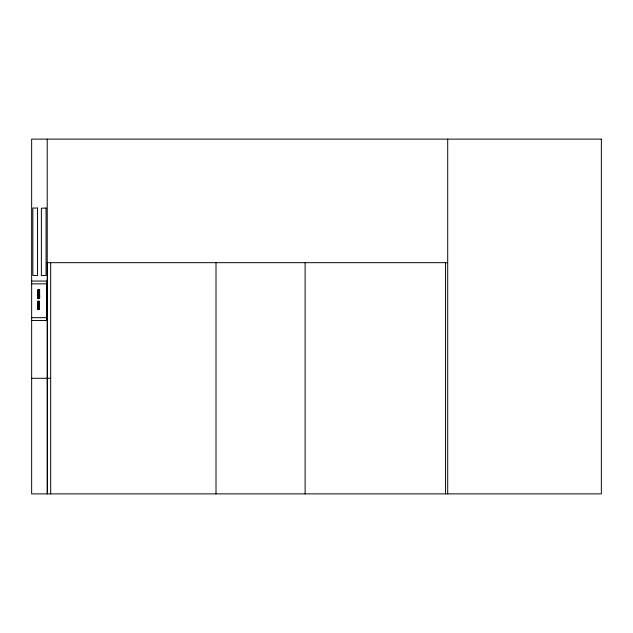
<?xml version="1.0" encoding="UTF-8"?>
<svg xmlns="http://www.w3.org/2000/svg" width="633" height="633" viewBox="0 0 633 633"><rect width="100%" height="100%" fill="white"/><g stroke="black" fill="none" stroke-linecap="round" stroke-linejoin="round"><path stroke-width="0.95" d="M39.222 306.412L39.428 309.513L38.645 309.592L38.668 303.808M38.827 295.089L38.819 298.222L38.898 297.241M39.254 301.355L39.46 304.457L39.468 301.355L38.724 301.355L38.803 306.783M38.534 302.495L38.558 301.878L38.558 305.059M37.885 307.701L37.845 309.513L38.573 309.513L38.447 301.355L38.668 303.373M38.676 307.678L38.668 309.482L38.835 305.581M39.206 306.412L38.858 309.513L38.842 309.007M37.798 296.26L37.885 298.222M38.122 302.313L38.162 301.87M38.289 291.014L38.32 290.571M38.225 307.559L38.257 309.513M38.391 296.26L38.423 298.222M38.692 291.061C38.613 288.585 38.534 299.9 38.692 297.13M38.811 295.089L38.748 297.708M39.151 296.26L39.175 297.708M38.059 301.355L37.996 309.513L37.948 301.355M38.004 298.222L38.217 290.056M38.486 308.516L38.431 309.513M38.755 308.572L38.74 309.007L38.842 301.355L39.104 309.007M39.032 308.532L38.993 309.513M38.676 308.398L38.558 305.557M38.906 303.096L38.993 301.355M38.344 297.66L38.471 289.859L38.605 298.222M38.993 294.021L38.969 290.571L38.605 297.708M38.035 309.513C37.782 283.766 38.297 326.937 38.289 301.158L38.423 309.007L38.344 308.382M39.452 297.273L39.491 298.222L37.553 298.222L37.663 290.587L37.719 293.158M39.404 291.022L39.491 290.056L39.365 298.222M39.017 294.519L38.858 290.056L38.898 291.022M39.096 305.09L39.206 301.355M37.901 297.708L37.806 295.571M47.23 262.679L447.705 262.679M31.65 281.044L46.644 281.044L46.644 320.48L31.65 320.48M31.729 283.853L46.573 283.853L46.573 317.671L31.729 317.671M37.814 295.033L37.853 291.924M37.553 297.708L37.648 297.288M38.32 297.708L38.289 297.249M39.491 297.708L39.214 289.859L38.985 298.222M37.845 301.87L37.885 302.432M38.993 301.87L39.151 307.298L39.096 305.581M31.65 378.281L50.68 378.281M37.996 297.708L37.877 289.859L37.687 298.222M38.969 309.007L38.874 304.299M38.13 308.872L38.162 309.513M37.592 291.014L37.584 290.587L37.521 293.158L37.727 290.056L37.735 293.158M38.107 290.056L38.138 298.222M39.27 297.083L39.183 298.222M38.51 297.083L38.478 298.222M447.705 139.118L447.705 493.882M445.561 262.679L445.561 493.882M305.122 262.679L305.122 493.882M216.011 262.679L216.011 493.882M50.68 262.679L50.68 493.882M47.38 262.679L47.38 493.882M47.23 139.118L47.23 493.882M38.067 290.507L38.099 298.222M39.523 291.837L39.618 298.38L39.602 289.851L39.523 291.837M39.341 308.587C39.412 306.744 39.301 294.29 39.388 308.587M46.059 208.035L41.374 208.233L41.374 275.624L46.059 275.426L46.059 208.035M601.35 139.118L31.65 139.118L31.65 493.882L601.35 493.882L601.35 139.118M38.732 290.056L38.605 290.571L38.732 290.056M37.505 208.067L32.829 208.035L32.829 275.426L37.505 275.466L37.505 208.067"/></g></svg>
